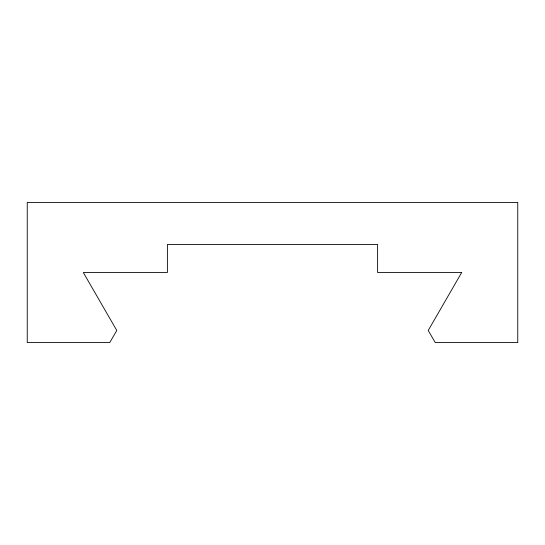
<?xml version="1.0" encoding="UTF-8"?>
<svg xmlns="http://www.w3.org/2000/svg" width="545" height="545" viewBox="0 0 545 545"><rect width="100%" height="100%" fill="white"/><g stroke="black" fill="none" stroke-linecap="round" stroke-linejoin="round"><path stroke-width="0.82" d="M461.69 272.5L428.213 330.481L435.251 342.573L517.75 342.573L517.75 202.427L27.25 202.427L27.25 342.573L109.749 342.573L116.787 330.481L83.31 272.5L167.39 272.5L167.39 244.473L377.61 244.473L377.61 272.5L461.69 272.5"/></g></svg>
